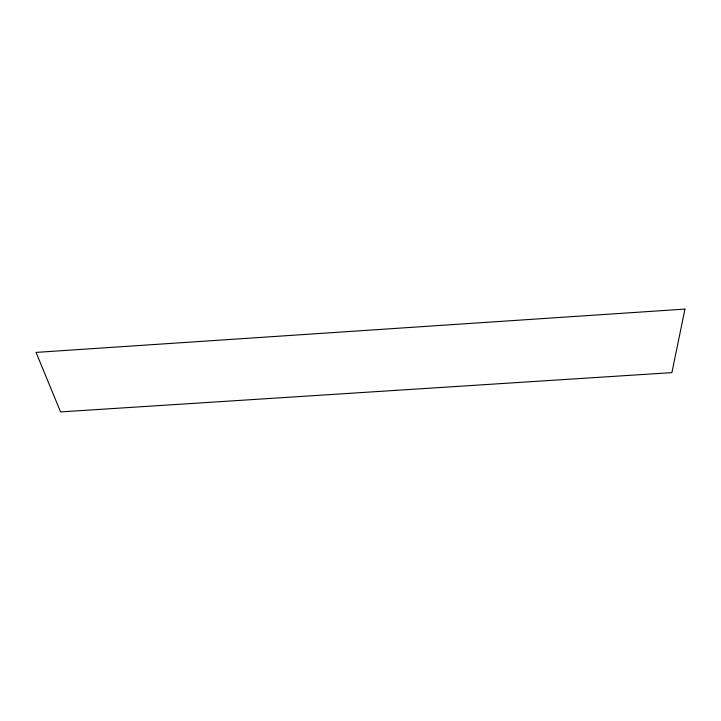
<?xml version="1.0" encoding="UTF-8"?>
<svg xmlns="http://www.w3.org/2000/svg" width="721" height="721" viewBox="0 0 721 721"><rect width="100%" height="100%" fill="white"/><g stroke="black" fill="none" stroke-linecap="round" stroke-linejoin="round"><path stroke-width="1.08" d="M684.95 309.093L671.891 372.622L60.582 411.907L36.05 352.398L684.95 309.093"/></g></svg>
